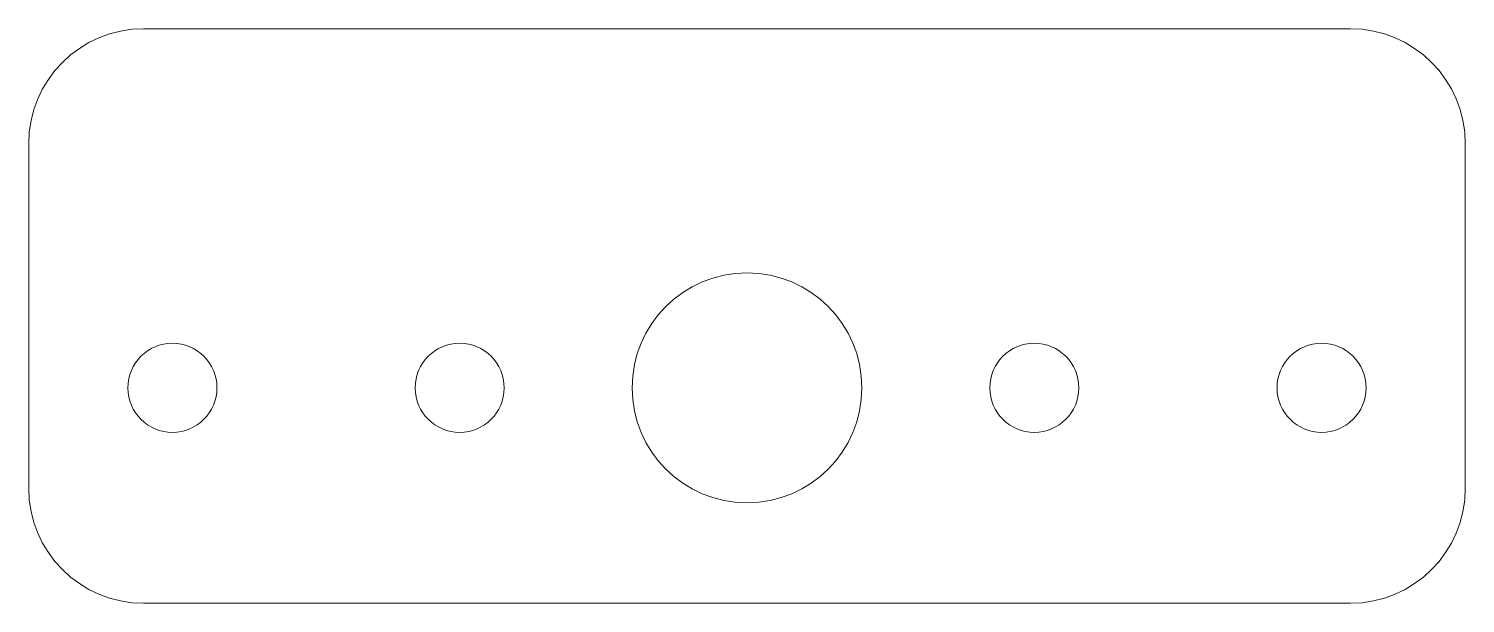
# Model space of a CAD drawing. Header units: millimetres. Extents: x -25 to 25, y -10 to 10.
import ezdxf

# ---------------------------------------------------------------- set-up
doc = ezdxf.new("R2010")
doc.units = ezdxf.units.MM

msp = doc.modelspace()

# ---------------------------------------------------------------- linework, layer by layer
at = {"color": 7, "linetype": 'Continuous', "lineweight": 15}
for p, q in [((21, 10), (-21, 10)), ((-25, 6), (-25, -6)), ((25, -6), (25, 6)), ((-21, -10), (21, -10))]:
    msp.add_line(p, q, dxfattribs=at)
for centre, radius in [((0, -2.5), 4), ((-20, -2.5), 1.55), ((-10, -2.5), 1.55), ((10, -2.5), 1.55), ((20, -2.5), 1.55)]:
    msp.add_circle(centre, radius, dxfattribs=at)
for centre, start, end in [((-21, 6), 90, 180), ((21, 6), 0, 90), ((-21, -6), 180, 270), ((21, -6), 270, 0)]:
    msp.add_arc(centre, 4, start, end, dxfattribs=at)

doc.saveas('drawing.dxf')
